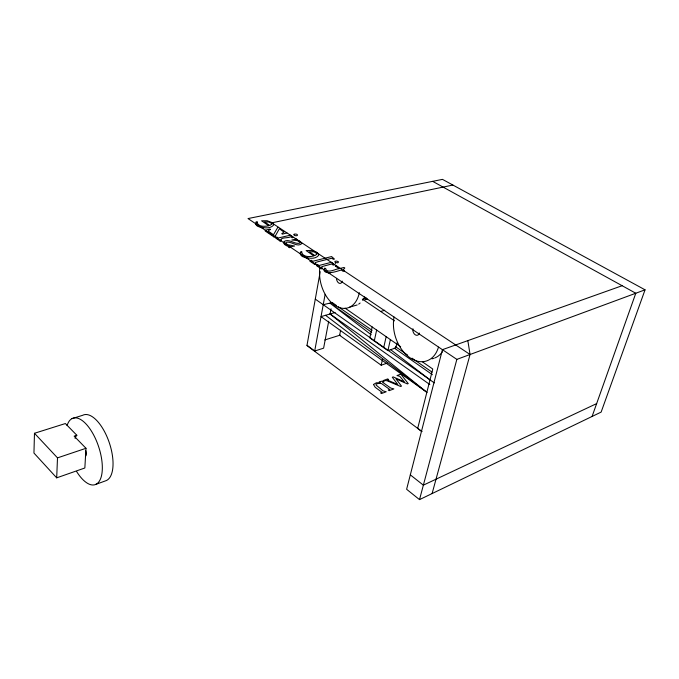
<?xml version="1.0" encoding="UTF-8"?>
<svg xmlns="http://www.w3.org/2000/svg" width="679" height="679" viewBox="0 0 679 679"><rect width="100%" height="100%" fill="white"/><g stroke="black" fill="none" stroke-linecap="round" stroke-linejoin="round"><path stroke-width="1.02" d="M34.476 433.278L33.95 453.054L56.688 477.846L84.85 467.992L85.987 448.293L74.147 436.139L76.837 435.256L65.379 423.543L34.476 433.278L57.503 457.875L56.688 477.846M275.318 235.986L275.199 236.767L274.095 237.013L274.214 236.233L275.318 235.986L279.358 228.73L283.975 232.099L281.768 233.695L282.439 234.136L286.894 232.931M280.096 241.062L280.215 240.281L281.021 240.094L280.902 240.884L280.096 241.062L275.674 238.074L275.793 237.294L276.888 237.047L278.169 237.989L290.595 235.155L293.218 237.523L292.106 237.769L290.671 236.716C288.694 238.304 280.037 237.192 281.021 240.094M288.838 247.131L288.965 246.341L289.992 246.188L287.675 245.382A9.455 4.074 9.6 0 1 284.586 243.515L283.958 241.597C289.033 238.134 294.567 244.754 299.821 243.124L299.787 242.123L298.361 241.104A3.556 1.528 9.7 0 0 295.917 240.425L291.783 240.026L296.4 238.983L297.317 239.594L296.273 239.789L300.126 241.351L301.807 243.6C297.079 247.843 291.028 240.561 285.859 242.437L286.122 243.583L287.811 244.737L294.627 246.002L288.838 247.131L289.763 247.759L289.891 246.969L288.965 246.341M310.159 261.356L310.295 260.558L311.398 260.286L312.756 261.288L331.598 256.552L334.45 259.064L333.355 259.336L331.819 258.232L317.696 261.797L315.438 262.527L315.65 264.326L314.852 264.521L310.159 261.356L311.254 261.084M314.852 264.521L314.988 263.724L315.794 263.528M316.397 265.574L316.541 264.776L317.636 264.496L319.02 265.497L331.462 262.289L334.314 264.835L333.211 265.116L331.658 263.987L322.152 266.541L321.507 267.025L321.948 268.57L321.142 268.774L316.397 265.574L317.5 265.294M320.208 271.685L306.959 345.543L421.871 431.505M321.142 268.774L321.286 267.976L322.092 267.764M314.64 351.289L325.139 294.313M335.545 263.41L334.9 261.322L336.852 261.084L338.558 261.882L337.896 262.773L335.698 262.62M328.704 321.226L323.611 348.174L314.683 351.026L307.01 345.288M335.087 312.501L321.023 316.626L426.853 392.309L330.07 313.97L331.055 308.784M340.629 330.181L339.619 335.299L381.182 365.209L387.098 363.129M363.868 298.488L365.574 299.643L365.998 297.589M372.168 326.964L369.834 337.879L387.904 350.602L395.772 347.928L396.918 342.954M374.273 341.011L376.641 330.07M383.703 347.648L386.156 336.665M381.182 365.209L382.54 359.132M387.904 350.602L390.383 339.602M419.512 499.625L456.84 359.386L645.05 289.823L601.136 412.094L419.512 499.625L406.619 489.279L442.428 349.668L622.125 285.715M432.107 493.548L470.063 354.497L467.831 340.629M592.088 416.456L635.799 293.243L432.667 181.352M300.602 252.512L300.237 253.496A9.82 4.303 10.1 0 0 302.435 256.543L308.317 258.741M324.384 268.986L324.121 270.734L325.377 272.033L330.07 273.399M284.408 241.885L283.669 242.972L284.459 244.304A9.447 4.074 9.6 0 0 287.548 246.171L289.865 246.978M596.654 403.598L423.365 485.154L410.311 474.867M401.705 373.815L396.969 375.546L399.795 376.336L404.421 381.887L393.226 376.904L392.292 377.244L397.792 384.526L387.242 380.011L388.634 379.569L387.726 378.907L383.737 380.367L387.081 380.766L400.585 386.47L401.493 386.13L395.993 378.907L407.383 383.915L408.24 383.601L401.365 374.85L402.613 374.469M95.476 484.517L106.009 480.681A34.756 15.464 71.5 0 0 108.835 441.392A34.756 15.464 71.5 0 0 82.668 415.302L71.991 418.637M57.503 457.875L85.987 448.293M324.774 339.958L340.187 335.12M380.673 311.483L384.713 310.252M349.753 307.12L357.171 304.956M365.574 299.643L367.534 299.074M340.323 268.417L343.99 267.467L344.796 268.001L343.438 269.444L344.228 271.006L343.09 271.303L341.299 270.081C336.241 271.159 328.483 275.173 324.265 269.928L324.528 268.188L325.75 268.46L325.564 268.96C327.991 273.917 335.528 268.74 339.245 268.697L335.35 266.058L336.377 265.795M323.221 304.701L332.226 302.562L336.563 305.584M278.509 227.363L277.669 227.541L273.484 234.756L268.46 231.233L268.494 230.588L270.556 229.451L269.945 229.035L265.336 230.249L265.226 231.021L274.095 237.013M452.893 185.053L271.804 222.831L470.063 354.497M263.172 228.314L257.587 226.243A9.481 3.972 9 0 1 255.669 223.45M645.05 289.823L442.479 179.375L248.013 218.562L456.84 359.386M362.323 299.066L394.541 320.87M345.102 308.173L400.652 346.731M422.346 361.788L432.761 369.02L417.687 428.424L421.863 431.547M338.303 306.798L372.126 330.367M395.551 346.689L407.697 355.151M412.034 358.173L431.98 372.075M371.676 332.286L330.036 303.19L371.201 334.755M394.236 348.038L432.404 374.706M315.285 299.116L434.348 382.914M330.07 313.97L429.824 384.552M325.564 315.294L426.853 392.309M390.527 349.575L430.011 379.858M315.175 263.91L315.65 264.326M85.715 450.61A4.999 2.181 71.6 0 1 85.393 456.237M75.063 438.379A21.134 9.243 71.5 0 1 76.837 435.256M67.068 425.606A35.011 15.294 71.6 0 1 91.011 430.452A35.011 15.294 71.6 0 1 100.848 478.008A35.011 15.294 71.6 0 1 76.54 471.396M433.762 358.342A31.599 22.051 71.6 0 1 431.886 358.809M442.419 351.841A31.599 22.051 71.6 0 1 434.67 358.028M438.473 347.139A31.811 22.017 71.7 0 1 410.048 357.816A31.811 22.017 71.7 0 1 394.066 317.051M419.308 333.041A4.541 3.14 71.7 0 1 415.2 334.764A4.541 3.14 71.7 0 1 412.951 328.763M364.725 296.867A29.732 19.445 75.1 0 1 362.645 300.322M360.108 303.029A29.732 19.445 75.1 0 1 358.673 304.099M359.344 292.657A29.918 19.402 75.1 0 1 335.137 305.491A29.918 19.402 75.1 0 1 319.902 267.187M342.191 281.114A4.269 2.767 75.1 0 1 339.05 283.177A4.269 2.767 75.1 0 1 336.495 278.373M373.492 384.467L375.173 387.276L382.107 392.369L380.554 392.869L381.479 393.557L386.258 391.766L383.126 390.909L376.107 385.078A2.877 1.528 12.8 0 1 376.539 383.907L379.188 383.312L381.573 383.593L389.771 389.5L388.244 390.001L389.169 390.68L393.879 388.914L390.79 388.074L382.447 382.175L384.17 381.64L383.245 380.961L379.247 381.759L380.512 382.786L376.327 382.786L373.492 384.467M301.807 251.96L301.663 252.639C303.488 257.316 309.862 256.942 313.919 255.932L306.11 250.568L311.788 250.415L316.524 252.232A8.411 3.684 10.1 0 1 318.544 255.482C314.75 259.938 307.12 258.351 302.571 255.745A9.829 4.303 10.1 0 1 300.364 252.707L300.738 251.722L301.807 251.96M257.248 222.016L257.052 222.636C258.724 227.134 264.946 226.523 268.782 225.759L261.568 220.802L267.136 220.726L271.625 222.423A8.123 3.395 9 0 1 273.34 225.411C269.351 229.349 262.204 227.983 257.697 225.47A9.489 3.972 9 0 1 255.779 222.678L256.212 221.787L257.248 222.016M316.753 254.184L314.963 255.618L309.183 251.756L314.122 251.816L316.499 253.36L316.753 254.184M294.041 234.306C293.37 235.766 296.426 236.012 297.377 235.477C298.115 234.017 294.983 233.754 294.041 234.306M271.693 224.206L269.826 225.487L264.479 221.914L269.308 222.025L271.507 223.45L271.693 224.206"/></g></svg>
